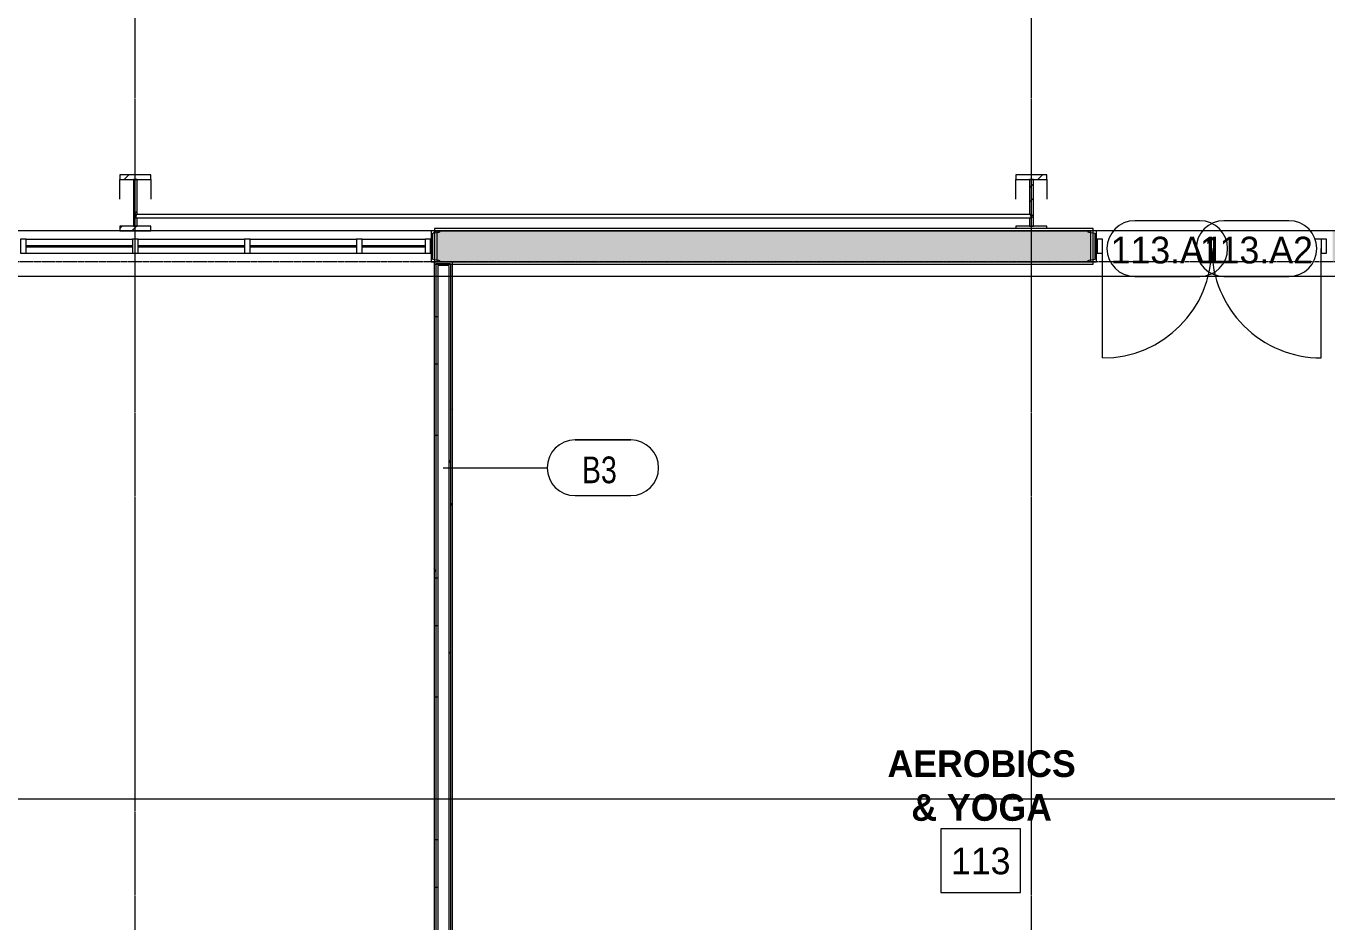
# Model space of a CAD drawing. Header units: inches. Extents: x 23906 to 26777, y -23220 to -20467.
# Drawn here: x 24498.1 to 24918.4, y -22582.7 to -22293.4 of the extents above; entities that cross this region are included whole.
import ezdxf

# ---------------------------------------------------------------- set-up
doc = ezdxf.new("R2010")
doc.units = ezdxf.units.IN
doc.header["$MEASUREMENT"] = 0
doc.linetypes.add('Grid Line 1_2_', pattern=[0.875, 0.5, -0.125, 0.125, -0.125])
for name, color, linetype, lineweight in [('A-AREA-IDEN', 2, 'Continuous', 9), ('A-DETL', 90, 'Continuous', 140), ('A-DOOR', 31, 'Continuous', 20), ('A-DOOR-IDEN', 31, 'Continuous', 9), ('A-GLAZ-CURT', 52, 'Continuous', 20), ('A-GLAZ-CWMG', 51, 'Continuous', 20), ('A-WALL', 113, 'Continuous', 20), ('A-WALL-IDEN', 211, 'Continuous', 9), ('A-WALL-PATT', 111, 'Continuous', 50), ('G-ANNO-SYMB', 111, 'Continuous', 9), ('I-WALL', 2, 'Continuous', 20), ('S-BEAM', 12, 'Continuous', 20), ('S-COLS', 52, 'Continuous', 20), ('S-GRID', 1, 'Continuous', 9)]:
    doc.layers.add(name, color=color, linetype=linetype, lineweight=lineweight)
doc.styles.add('Century Gothic', font='GOTHIC.TTF', dxfattribs={"height": 8.622671})
doc.styles.add('Century Gothic_1', font='GOTHIC.TTF', dxfattribs={"width": 0.8, "height": 8.622671})
doc.styles.add('Century Gothic_B', font='GOTHICB.TTF', dxfattribs={"height": 8.616719})
pattern_1 = [(0, (0, 0), (30.72, 7.68), [1.267, -21.773, 1.267, -21.773, -122.88]), (0, (0, 0), (30.72, 7.68), [-46.08, 1.267, -44.813, 1.267, -21.773, -53.76]), (0, (0, 0), (30.72, 7.68), [-115.2, 1.267, -14.093, 1.267, -37.133]), (120, (11.52, 3.84), (-22.0110751, 22.7643004), [1.267, -21.773, 1.267, -21.773, -122.88]), (120, (11.52, 3.84), (-22.0110751, 22.7643004), [-46.08, 1.267, -44.813, 1.267, -21.773, -53.76]), (120, (11.52, 3.84), (-22.0110751, 22.7643004), [-115.2, 1.267, -14.093, 1.267, -37.133]), (240, (15.36, 19.2), (-8.7089249, -30.4443004), [1.267, -21.773, 1.267, -21.773, -122.88]), (240, (15.36, 19.2), (-8.7089249, -30.4443004), [-46.08, 1.267, -44.813, 1.267, -21.773, -53.76]), (240, (15.36, 19.2), (-8.7089249, -30.4443004), [-115.2, 1.267, -14.093, 1.267, -37.133])]
pattern_2 = [(225, (24822.89, -22360.053), (9.503515, -9.503515), []), (225, (24822.89, -22374.453), (9.503515, -9.503515), [])]
pattern_3 = [(225, (24533.39, -22360.053), (9.503515, -9.503515), []), (225, (24533.39, -22374.453), (9.503515, -9.503515), [])]

# ---------------------------------------------------------------- blocks, each defined once
blk = doc.blocks.new('columns and girder2 - one-V11-Enlarged First Floor Plan _East_')
at = {"layer": 'S-BEAM', "lineweight": 9}
h = blk.add_hatch(dxfattribs=at)
h.set_pattern_fill('FP_17', color=8, style=0, pattern_type=2)
h.set_pattern_definition(pattern_2)
h.paths.add_polyline_path([(5, -1.25), (-5, -1.25), (-5, -2), (5, -2)], flags=0)
h.paths.add_polyline_path([(5, -17.03), (-5, -17.03), (-5, -18.55), (5, -18.55)], flags=0)
h.paths.add_polyline_path([(5, -1204.89), (-5, -1204.89), (-5, -1206.4), (5, -1206.4)], flags=0)
h.paths.add_polyline_path([(5, -1224.25), (-5, -1224.25), (-5, -1225), (5, -1225)], flags=0)
h = blk.add_hatch(dxfattribs=at)
h.set_pattern_fill('FP_17', color=8, style=0, pattern_type=2)
h.set_pattern_definition(pattern_2)
h.paths.add_polyline_path([(0.62, -2), (-0.63, -2), (-0.63, -17.03), (0.62, -17.03), (0.62, -5.72), (-0.03, -5.71), (-0.21, -5.61), (-0.32, -5.43), (-0.36, -5.22), (-0.32, -5.01), (-0.22, -4.84), (-0.11, -4.75), (0.11, -4.72), (0.62, -4.72), (0.62, -3.92)], flags=0)
h.paths.add_polyline_path([(-0.63, -1206.4), (-0.63, -1224.25), (0.62, -1224.25), (0.62, -1222.25), (-0.11, -1222.23), (-0.35, -1222.1), (-0.46, -1221.75), (-0.35, -1221.4), (-0.06, -1221.25), (0.62, -1221.25), (0.62, -1206.4)], flags=0)
at = {"layer": 'S-BEAM', "color": 7}
for p, q in [((-5, -1.25), (-5, -2)), ((-5, -2), (5, -2)), ((0.62, -2), (-0.63, -2)), ((-0.63, -2), (-0.63, -17.03)), ((0.62, -4.72), (0.62, -2)), ((5, -2), (5, -1.25)), ((0.62, -17.03), (0.62, -5.72)), ((5, -17.03), (-5, -17.03)), ((-5, -17.03), (-5, -18.55)), ((-5, -18.55), (5, -18.55)), ((-0.63, -17.03), (0.62, -17.03)), ((5, -18.55), (5, -17.03))]:
    blk.add_line(p, q, dxfattribs=at)
at = {"layer": 'S-BEAM', "color": 43, "lineweight": 13}
for p, q in [((-5, -17.03), (-5, -10.69)), ((5, -10.69), (5, -17.03))]:
    blk.add_line(p, q, dxfattribs=at)
blk = doc.blocks.new('columns and girder2 - one-V12-Enlarged First Floor Plan _East_')
at = {"layer": 'S-BEAM', "lineweight": 9}
h = blk.add_hatch(dxfattribs=at)
h.set_pattern_fill('FP_18', color=8, style=0, pattern_type=2)
h.set_pattern_definition(pattern_3)
h.paths.add_polyline_path([(5, -0.5), (-5, -0.5), (-5, -2), (5, -2)], flags=0)
h.paths.add_polyline_path([(-5, -17.03), (-5, -18.55), (5, -18.55), (5, -17.03)], flags=0)
h.paths.add_polyline_path([(-5, -1204.89), (-5, -1206.4), (5, -1206.4), (5, -1204.89)], flags=0)
h.paths.add_polyline_path([(5, -1224.25), (-5, -1224.25), (-5, -1225), (5, -1225)], flags=0)
h = blk.add_hatch(dxfattribs=at)
h.set_pattern_fill('FP_18', color=8, style=0, pattern_type=2)
h.set_pattern_definition(pattern_3)
h.paths.add_polyline_path([(0.62, -2), (-0.63, -2), (-0.63, -4.72), (0, -4.72), (0.26, -4.87), (0.35, -5.27), (0.26, -5.57), (0, -5.72), (-0.63, -5.72), (-0.63, -17.03), (0.62, -17.03), (0.62, -3.92)], flags=0)
h.paths.add_polyline_path([(-0.63, -1206.4), (-0.59, -1221.25), (-0.21, -1221.27), (0.04, -1221.4), (0.15, -1221.75), (0.03, -1222.1), (-0.25, -1222.25), (-0.63, -1222.25), (-0.63, -1224.25), (0.62, -1224.25), (0.62, -1206.4)], flags=0)
at = {"layer": 'S-BEAM', "color": 7}
for p, q in [((5, -0.5), (-5, -0.5)), ((-5, -0.5), (-5, -2)), ((-5, -2), (5, -2)), ((0.62, -2), (-0.63, -2)), ((-0.63, -2), (-0.63, -4.72)), ((0.62, -17.03), (0.62, -2)), ((5, -2), (5, -0.5)), ((-0.63, -5.72), (-0.63, -17.03)), ((5, -17.03), (-5, -17.03)), ((-5, -17.03), (-5, -18.55)), ((-5, -18.55), (5, -18.55)), ((-0.63, -17.03), (0.62, -17.03)), ((5, -18.55), (5, -17.03))]:
    blk.add_line(p, q, dxfattribs=at)
at = {"layer": 'S-BEAM', "color": 43, "lineweight": 13}
for p, q in [((-5, -17.03), (-5, -10.69)), ((5, -10.69), (5, -17.03))]:
    blk.add_line(p, q, dxfattribs=at)
blk = doc.blocks.new('System Panel - Interior Glazing-1259709-Enlarged First Floor Plan _East_')
at = {"layer": 'A-GLAZ-CURT', "color": 7}
for p, q in [((10.1875, -0.5625), (-10.1875, -0.5625)), ((-10.1875, -0.5625), (-10.1875, -0.9375)), ((-10.1875, -0.9375), (10.1875, -0.9375)), ((10.1875, -0.9375), (10.1875, -0.5625))]:
    blk.add_line(p, q, dxfattribs=at)
blk = doc.blocks.new('System Panel - Interior Glazing-1220293-Enlarged First Floor Plan _East_')
at = {"layer": 'A-GLAZ-CURT', "color": 7}
for p, q in [((17.21875, -0.5625), (-17.21875, -0.5625)), ((-17.21875, -0.5625), (-17.21875, -0.9375)), ((-17.21875, -0.9375), (17.21875, -0.9375)), ((17.21875, -0.9375), (17.21875, -0.5625))]:
    blk.add_line(p, q, dxfattribs=at)
blk = doc.blocks.new('Rectangular Mullion - Interior 1_75_ x 4_5_-1259707-Enlarged First Floor Plan _East_')
at = {"layer": 'A-GLAZ-CWMG', "color": 43, "lineweight": 13}
for p, q in [((24606.64, -22362.3), (24627.02, -22362.3)), ((24606.64, -22366.8), (24627.02, -22366.8))]:
    blk.add_line(p, q, dxfattribs=at)
blk = doc.blocks.new('Rectangular Mullion - Interior 1_75_ x 4_5_-1179494-Enlarged First Floor Plan _East_')
at = {"layer": 'A-GLAZ-CWMG', "color": 43, "lineweight": 13}
for p, q in [((24570.45, -22362.3), (24604.89, -22362.3)), ((24570.45, -22366.8), (24604.89, -22366.8))]:
    blk.add_line(p, q, dxfattribs=at)
blk = doc.blocks.new('Rectangular Mullion - Interior 1_75_ x 4_5_-1220298-Enlarged First Floor Plan _East_')
at = {"layer": 'A-GLAZ-CWMG', "color": 7}
for p, q in [((0, 3), (-1.75, 3)), ((-1.75, 3), (-1.75, -1.5)), ((0, -1.5), (0, 3)), ((-1.75, -1.5), (0, -1.5))]:
    blk.add_line(p, q, dxfattribs=at)
blk = doc.blocks.new('Rectangular Mullion - Interior 1_75_ x 4_5_-1220290-Enlarged First Floor Plan _East_')
at = {"layer": 'A-GLAZ-CWMG', "color": 7}
for p, q in [((-0.875, 3), (0.875, 3)), ((-0.875, -1.5), (-0.875, 3)), ((0.875, 3), (0.875, -1.5)), ((0.875, -1.5), (-0.875, -1.5))]:
    blk.add_line(p, q, dxfattribs=at)
blk = doc.blocks.new('Round Bar - 1_-1257056-Enlarged First Floor Plan _East_')
at = {"layer": 'S-BEAM', "color": 43, "lineweight": 13}
for p, q in [((24678.62, -22354.33), (24533.39, -22354.33)), ((24533.39, -22355.33), (24678.62, -22355.33))]:
    blk.add_line(p, q, dxfattribs=at)
for start_param, end_param in [(0, 3.141593), (3.141593, 6.283185)]:
    blk.add_ellipse((24533.39, -22354.83), major_axis=(0, 0.5), ratio=0.73532, start_param=start_param, end_param=end_param, dxfattribs=at)
blk = doc.blocks.new('Round Bar - 1_-1257174-Enlarged First Floor Plan _East_')
at = {"layer": 'S-BEAM', "color": 43, "lineweight": 13}
for p, q in [((24822.89, -22354.33), (24677.63, -22354.33)), ((24677.69, -22355.33), (24822.89, -22355.33))]:
    blk.add_line(p, q, dxfattribs=at)
for start_param, end_param in [(0, 3.141593), (3.141593, 6.283185)]:
    blk.add_ellipse((24822.89, -22354.83), major_axis=(0, 0.5), ratio=0.73532, start_param=start_param, end_param=end_param, dxfattribs=at)
blk = doc.blocks.new('Door_Single_Storefront - one-1371410-Enlarged First Floor Plan _East_')
at = {"layer": 'A-DOOR', "color": 43, "lineweight": 13}
blk.add_line((-17.65625, -35.3125), (-17.65625, 0), dxfattribs=at)
blk.add_arc((-17.65625, 0), 35.3125, 270, 0, dxfattribs=at)
blk = doc.blocks.new('Rectangular Mullion - Interior 1_75_ x 4_5_-1318268-Enlarged First Floor Plan _East_')
at = {"layer": 'A-GLAZ-CWMG', "color": 7}
for p, q in [((-1.75, 1.5), (0, 1.5)), ((-1.75, -3), (-1.75, 1.5)), ((0, 1.5), (0, -3)), ((0, -3), (-1.75, -3))]:
    blk.add_line(p, q, dxfattribs=at)
blk = doc.blocks.new('Rectangular Mullion - Interior 1_75_ x 4_5_-1318283-Enlarged First Floor Plan _East_')
at = {"layer": 'A-GLAZ-CWMG', "color": 7}
for p, q in [((0, 1.5), (-1.75, 1.5)), ((-1.75, 1.5), (-1.75, -3)), ((0, -3), (0, 1.5)), ((-1.75, -3), (0, -3))]:
    blk.add_line(p, q, dxfattribs=at)
blk = doc.blocks.new('Door_Single_Storefront - one-1371411-Enlarged First Floor Plan _East_')
at = {"layer": 'A-DOOR', "color": 43, "lineweight": 13}
blk.add_line((-17.65625, 35.3125), (-17.65625, 0), dxfattribs=at)
blk.add_arc((-17.65625, 0), 35.3125, 360, 90, dxfattribs=at)
blk = doc.blocks.new('Door Tag - Door Tag-4658-Enlarged First Floor Plan _East_')
at = {"layer": 'A-DOOR-IDEN', "color": 153}
for p, q in [((0.109375, 0.09375), (-0.109375, 0.09375)), ((-0.109375, -0.09375), (0.109375, -0.09375))]:
    blk.add_line(p, q, dxfattribs=at)
for centre, start, end in [((-0.109375, 0), 90, 270), ((0.109375, 0), 270, 90)]:
    blk.add_arc(centre, 0.09375, start, end, dxfattribs=at)
blk = doc.blocks.new('Wall Tag - 1_4_-1369832-Enlarged First Floor Plan _East_')
at = {"layer": 'A-WALL-IDEN', "color": 153}
for p, q in [((-0.0822, 0.0968), (0.1053, 0.0968)), ((0.1053, 0.0968), (-0.0822, 0.0968)), ((-0.0822, -0.0907), (0.1053, -0.0907)), ((-0.0822, -0.0907), (0.1053, -0.0907))]:
    blk.add_line(p, q, dxfattribs=at)
for centre, start, end in [((-0.0822, 0.0031), 90, 270), ((-0.0822, 0.0031), 90, 270), ((0.1053, 0.0031), 270, 90), ((0.1053, 0.0031), 270, 90)]:
    blk.add_arc(centre, 0.0937, start, end, dxfattribs=at)

msp = doc.modelspace()

# ---------------------------------------------------------------- hatches: boundary and pattern name
at = {"layer": 'A-WALL-PATT', "lineweight": 9}
h = msp.add_hatch(dxfattribs=at)
h.set_pattern_fill('FP_9', color=8, style=0, pattern_type=2)
h.set_pattern_definition([(161.57, (0.48, 0.48), (-3.839953776, -1.544e-05), [0, -27.322, 3.034, 0]), (18.43, (-0.48, 0.48), (-3.839953776, 1.544e-05), [0, -27.322, 3.034, 0]), (108.43, (0.48, 0.48), (1.919622, -9.60052459), [9.106, -21.25]), (71.57, (-0.48, 0.48), (1.919622, 9.60052459), [9.106, -21.25])])
h.paths.add_polyline_path([(25738.76523, -22369.55281), (25738.76523, -22359.55281), (25563.51523, -22359.55281), (25563.51523, -22369.55281), (25689.89898, -22369.55281)], flags=0)
h.paths.add_polyline_path([(25481.51523, -22369.55281), (25481.51523, -22359.55281), (25161.51523, -22359.55281), (25161.51523, -22369.55281), (25420.29998, -22369.55281)], flags=0)
h.paths.add_polyline_path([(25118.01523, -22369.55281), (25118.01523, -22359.55281), (24920.26523, -22359.55281), (24920.26523, -22369.55281), (25015.90148, -22369.55281)], flags=0)
h.paths.add_polyline_path([(24842.14023, -22369.55281), (24842.14023, -22359.55281), (24630.76523, -22359.55281), (24630.76523, -22369.55281), (24813.70223, -22369.55281)], flags=0)
h = msp.add_hatch(dxfattribs=at)
h.set_pattern_fill('FP_8', color=8, style=0, pattern_type=2)
h.set_pattern_definition(pattern_1)
h.paths.add_polyline_path([(24629.89023, -22787.30281), (24630.51523, -22787.30281), (24630.51523, -22783.91219), (24629.89023, -22783.91219), (24629.89023, -22786.55281)], flags=0)
h.paths.add_polyline_path([(24630.51523, -22782.91219), (24630.51523, -22370.17781), (24635.26523, -22370.17781), (24635.26523, -22369.55281), (24629.89023, -22369.55281), (24629.89569, -22782.91219)], flags=0)
h = msp.add_hatch(dxfattribs=at)
h.set_pattern_fill('FP_8', color=8, style=0, pattern_type=2)
h.set_pattern_definition(pattern_1)
h.paths.add_polyline_path([(24630.51523, -22787.30281), (24631.14023, -22787.30281), (24631.14023, -22783.91219), (24630.51523, -22783.91219), (24630.51523, -22786.55281)], flags=0)
h.paths.add_polyline_path([(24631.14023, -22782.91219), (24631.14023, -22370.80281), (24634.64023, -22370.80281), (24634.64023, -22370.17781), (24630.51523, -22370.17781), (24630.5207, -22782.91219)], flags=0)
h = msp.add_hatch(dxfattribs=at)
h.set_pattern_fill('FP_8', color=8, style=0, pattern_type=2)
h.set_pattern_definition(pattern_1)
h.paths.add_polyline_path([(24634.64023, -22787.30281), (24635.26523, -22787.30281), (24635.26126, -22783.91219), (24634.64023, -22783.91219), (24634.64023, -22786.55281)], flags=0)
h.paths.add_polyline_path([(24635.26523, -22782.91219), (24635.26523, -22370.17781), (24634.64023, -22370.17781), (24634.64023, -22782.91219), (24635.25975, -22782.91219)], flags=0)
h = msp.add_hatch(dxfattribs=at)
h.set_pattern_fill('FP_8', color=8, style=0, pattern_type=2)
h.set_pattern_definition(pattern_1)
h.paths.add_polyline_path([(24635.26523, -22787.30281), (24635.89023, -22787.30281), (24635.88626, -22783.91219), (24635.26523, -22783.91219), (24635.26523, -22786.55281)], flags=0)
h.paths.add_polyline_path([(24635.89023, -22782.91219), (24635.89023, -22369.55281), (24635.26523, -22369.55281), (24635.26523, -22782.91219), (24635.88476, -22782.91219)], flags=0)
at = {"layer": 'S-COLS', "lineweight": 9}
h = msp.add_hatch(dxfattribs=at)
h.set_pattern_fill('FP_13', color=8, style=0, pattern_type=2)
h.set_pattern_definition([(45, (0, 0), (-9.503515, 9.503515), []), (45, (0, 14.4), (-9.503515, 9.503515), [])])
h.paths.add_polyline_path([(24631.90523, -22369.55281), (24631.77752, -22369.24451), (24631.46923, -22369.11681), (24629.54123, -22368.81145), (24629.54123, -22360.29418), (24631.46923, -22359.98881), (24631.77752, -22359.86111), (24631.90523, -22359.55281), (24629.01523, -22359.55281), (24629.01523, -22369.55281)], flags=0)

# ---------------------------------------------------------------- linework, layer by layer
at = {"layer": 'A-AREA-IDEN', "flags": 128}
msp.add_lwpolyline([(24793.6708, -22552.62761), (24793.6708, -22573.19903), (24819.3808, -22573.19903), (24819.3808, -22552.62761)], close=True, dxfattribs=at)
at = {"layer": 'A-DETL', "color": 43, "lineweight": 13}
msp.add_line((24917.39023, -22362.30281), (24914.64023, -22362.30281), dxfattribs=at)
at = {"layer": 'A-WALL', "color": 7}
for p, q in [((24630.76523, -22359.55281), (24630.76523, -22369.55281)), ((24630.76523, -22359.55281), (24842.14023, -22359.55281)), ((24842.14023, -22369.55281), (24842.14023, -22359.55281)), ((24630.51523, -22370.17781), (24630.51523, -22782.91219)), ((24635.26523, -22370.17781), (24630.51523, -22370.17781)), ((24630.76523, -22369.55281), (24842.14023, -22369.55281)), ((24634.64023, -22370.80281), (24631.14023, -22370.80281)), ((24631.14023, -22370.80281), (24631.14023, -22782.91219)), ((24634.64023, -22370.80281), (24634.64023, -22782.91219)), ((24635.26523, -22370.17781), (24635.26523, -22782.91219))]:
    msp.add_line(p, q, dxfattribs=at)
at = {"layer": 'A-WALL-IDEN', "color": 153}
msp.add_line((24632.89023, -22436.08105), (24666.44394, -22436.08105), dxfattribs=at)
at = {"layer": 'G-ANNO-SYMB'}
msp.add_line((26490.38628, -22374.35697), (23919.06178, -22374.35697), dxfattribs=at)
at = {"layer": 'I-WALL', "color": 7}
for p, q in [((24842.89023, -22358.80281), (24630.01523, -22358.80281)), ((24630.01523, -22358.80281), (24630.01523, -22370.30281)), ((24842.89023, -22370.30281), (24842.89023, -22358.80281)), ((24630.76523, -22369.55281), (24629.89023, -22369.55281)), ((24629.89023, -22369.55281), (24629.89023, -22782.91219)), ((24630.01523, -22370.30281), (24842.89023, -22370.30281)), ((24635.89023, -22782.91219), (24635.89023, -22369.55281))]:
    msp.add_line(p, q, dxfattribs=at)
at = {"layer": 'S-COLS', "color": 7}
for p, q in [((24631.90523, -22359.55281), (24629.01523, -22359.55281)), ((24629.01523, -22359.55281), (24629.01523, -22369.55281)), ((24629.54123, -22360.29418), (24631.46923, -22359.98881)), ((24629.54123, -22368.81145), (24629.54123, -22360.29418)), ((24843.89023, -22359.55281), (24841.00023, -22359.55281)), ((24841.43623, -22359.98881), (24843.36423, -22360.29418)), ((24843.36423, -22360.29418), (24843.36423, -22368.81145)), ((24843.89023, -22369.55281), (24843.89023, -22359.55281)), ((24631.46923, -22369.11681), (24629.54123, -22368.81145)), ((24843.36423, -22368.81145), (24841.43623, -22369.11681)), ((24629.01523, -22369.55281), (24631.90523, -22369.55281)), ((24841.00023, -22369.55281), (24843.89023, -22369.55281))]:
    msp.add_line(p, q, dxfattribs=at)
for centre, start, end in [((24631.46923, -22359.55281), 270, 0), ((24841.43623, -22359.55281), 180, 270), ((24631.46923, -22369.55281), 0, 90), ((24841.43623, -22369.55281), 90, 180)]:
    msp.add_arc(centre, 0.436, start, end, dxfattribs=at)
at = {"layer": 'S-GRID', "linetype": 'Grid Line 1_2_'}
for p, q in [((24533.39023, -23114.51771), (24533.39023, -20749.66023)), ((24822.89023, -23114.51771), (24822.89023, -20749.66023)), ((24533.39023, -23171.65854), (24533.39023, -20902.42781)), ((24822.89023, -23171.65854), (24822.89023, -20902.42781)), ((26709.53565, -22359.55281), (24012.51838, -22359.55281)), ((26583.90261, -22359.55281), (24012.51838, -22359.55281)), ((26661.53565, -22369.55281), (24012.51838, -22369.55281)), ((26486.39177, -22543.05281), (24012.51838, -22543.05281)), ((26583.90261, -22543.05281), (24110.3815, -22543.05281))]:
    msp.add_line(p, q, dxfattribs=at)

# ---------------------------------------------------------------- block references
at = {"layer": 'A-DOOR', "color": 43, "lineweight": 13}
msp.add_blockref('Door_Single_Storefront - one-1371410-Enlarged First Floor Plan _East_', (24863.54648, -22365.30281), dxfattribs=at)
at = {"layer": 'A-DOOR', "color": 43, "lineweight": 13, "rotation": 180}
msp.add_blockref('Door_Single_Storefront - one-1371411-Enlarged First Floor Plan _East_', (24898.85898, -22365.30281), dxfattribs=at)
at = {"layer": 'A-DOOR-IDEN', "color": 153, "xscale": 95.99999999999994, "yscale": 95.99999999999994, "zscale": 95.99999999999994}
for p in [(24866.79542, -22365.30281), (24895.61003, -22365.30281)]:
    msp.add_blockref('Door Tag - Door Tag-4658-Enlarged First Floor Plan _East_', p, dxfattribs=at)
at = {"layer": 'A-GLAZ-CURT', "color": 43, "lineweight": 13, "rotation": 180}
for name, p in [('System Panel - Interior Glazing-1220293-Enlarged First Floor Plan _East_', (24515.29648, -22365.30281)), ('System Panel - Interior Glazing-1220293-Enlarged First Floor Plan _East_', (24551.48398, -22365.30281)), ('System Panel - Interior Glazing-1220293-Enlarged First Floor Plan _East_', (24587.67148, -22365.30281)), ('System Panel - Interior Glazing-1259709-Enlarged First Floor Plan _East_', (24616.82773, -22365.30281))]:
    msp.add_blockref(name, p, dxfattribs=at)
at = {"layer": 'A-GLAZ-CWMG', "color": 43, "lineweight": 13, "extrusion": (0, 0, -1)}
for p in [(-24497.20273, -22365.30281), (-24533.39023, -22365.30281), (-24569.57773, -22365.30281), (-24605.76523, -22365.30281)]:
    msp.add_blockref('Rectangular Mullion - Interior 1_75_ x 4_5_-1220290-Enlarged First Floor Plan _East_', p, dxfattribs=at)
at = {"layer": 'A-GLAZ-CWMG', "color": 43, "lineweight": 13}
for name, p in [('Rectangular Mullion - Interior 1_75_ x 4_5_-1179494-Enlarged First Floor Plan _East_', (-72.375, 0)), ('Rectangular Mullion - Interior 1_75_ x 4_5_-1179494-Enlarged First Floor Plan _East_', (-36.1875, 0)), ('Rectangular Mullion - Interior 1_75_ x 4_5_-1179494-Enlarged First Floor Plan _East_', (0, 0)), ('Rectangular Mullion - Interior 1_75_ x 4_5_-1259707-Enlarged First Floor Plan _East_', (0, 0)), ('Rectangular Mullion - Interior 1_75_ x 4_5_-1220298-Enlarged First Floor Plan _East_', (24628.76523, -22365.30281))]:
    msp.add_blockref(name, p, dxfattribs=at)
at = {"layer": 'A-GLAZ-CWMG', "color": 43, "lineweight": 13, "rotation": 180}
msp.add_blockref('Rectangular Mullion - Interior 1_75_ x 4_5_-1318283-Enlarged First Floor Plan _East_', (24844.14023, -22365.30281), dxfattribs=at)
at = {"layer": 'A-GLAZ-CWMG', "color": 43, "lineweight": 13, "extrusion": (0, 0, -1), "rotation": 180}
msp.add_blockref('Rectangular Mullion - Interior 1_75_ x 4_5_-1318268-Enlarged First Floor Plan _East_', (-24918.26523, -22365.30281), dxfattribs=at)
at = {"layer": 'A-WALL-IDEN', "color": 153, "xscale": 95.99999999999994, "yscale": 95.99999999999994, "zscale": 95.99999999999994}
msp.add_blockref('Wall Tag - 1_4_-1369832-Enlarged First Floor Plan _East_', (24683.33926, -22436.37476), dxfattribs=at)
at = {"layer": 'S-BEAM', "color": 43, "lineweight": 13, "rotation": 180}
for name, p in [('columns and girder2 - one-V12-Enlarged First Floor Plan _East_', (24533.39023, -22360.05281)), ('columns and girder2 - one-V11-Enlarged First Floor Plan _East_', (24822.89023, -22360.05281))]:
    msp.add_blockref(name, p, dxfattribs=at)
at = {"layer": 'S-BEAM', "color": 43, "lineweight": 13}
for name in ['Round Bar - 1_-1257056-Enlarged First Floor Plan _East_', 'Round Bar - 1_-1257174-Enlarged First Floor Plan _East_']:
    msp.add_blockref(name, (0, 0), dxfattribs=at)

# ---------------------------------------------------------------- texts
at = {"layer": 'A-AREA-IDEN', "attachment_point": 2}
for s, insert, char_height, width, line_spacing_factor, style in [('AEROBICS\\P& YOGA', (24806.81183, -22527.31802), 8.616719, 69.444, 0.984796, 'Century Gothic_B'), ('113', (24806.5258, -22558.71922), 8.622671, 23.652, 0.984117, 'Century Gothic')]:
    msp.add_mtext(s, dxfattribs=dict(at, insert=insert, char_height=char_height, width=width, line_spacing_factor=line_spacing_factor, style=style))
at = {"layer": 'A-DOOR-IDEN', "char_height": 8.622671, "width": 46.008, "attachment_point": 2, "line_spacing_factor": 0.984117, "style": 'Century Gothic'}
for s, insert in [('113.A1', (24866.75409, -22361.4715)), ('113.A2', (24895.56871, -22361.4715))]:
    msp.add_mtext(s, dxfattribs=dict(at, insert=insert))

# ---------------------------------------------------------------- next in the draw order: texts
at = {"layer": 'A-WALL-IDEN', "insert": (24683.3104, -22432.44043), "char_height": 8.622671, "width": 12.744, "attachment_point": 2, "line_spacing_factor": 0.984117, "style": 'Century Gothic_1', "bg_fill": 3, "box_fill_scale": 1.25, "bg_fill_color": 0, "bg_fill_transparency": 0}
msp.add_mtext('B3', dxfattribs=at)

doc.saveas('drawing.dxf')
